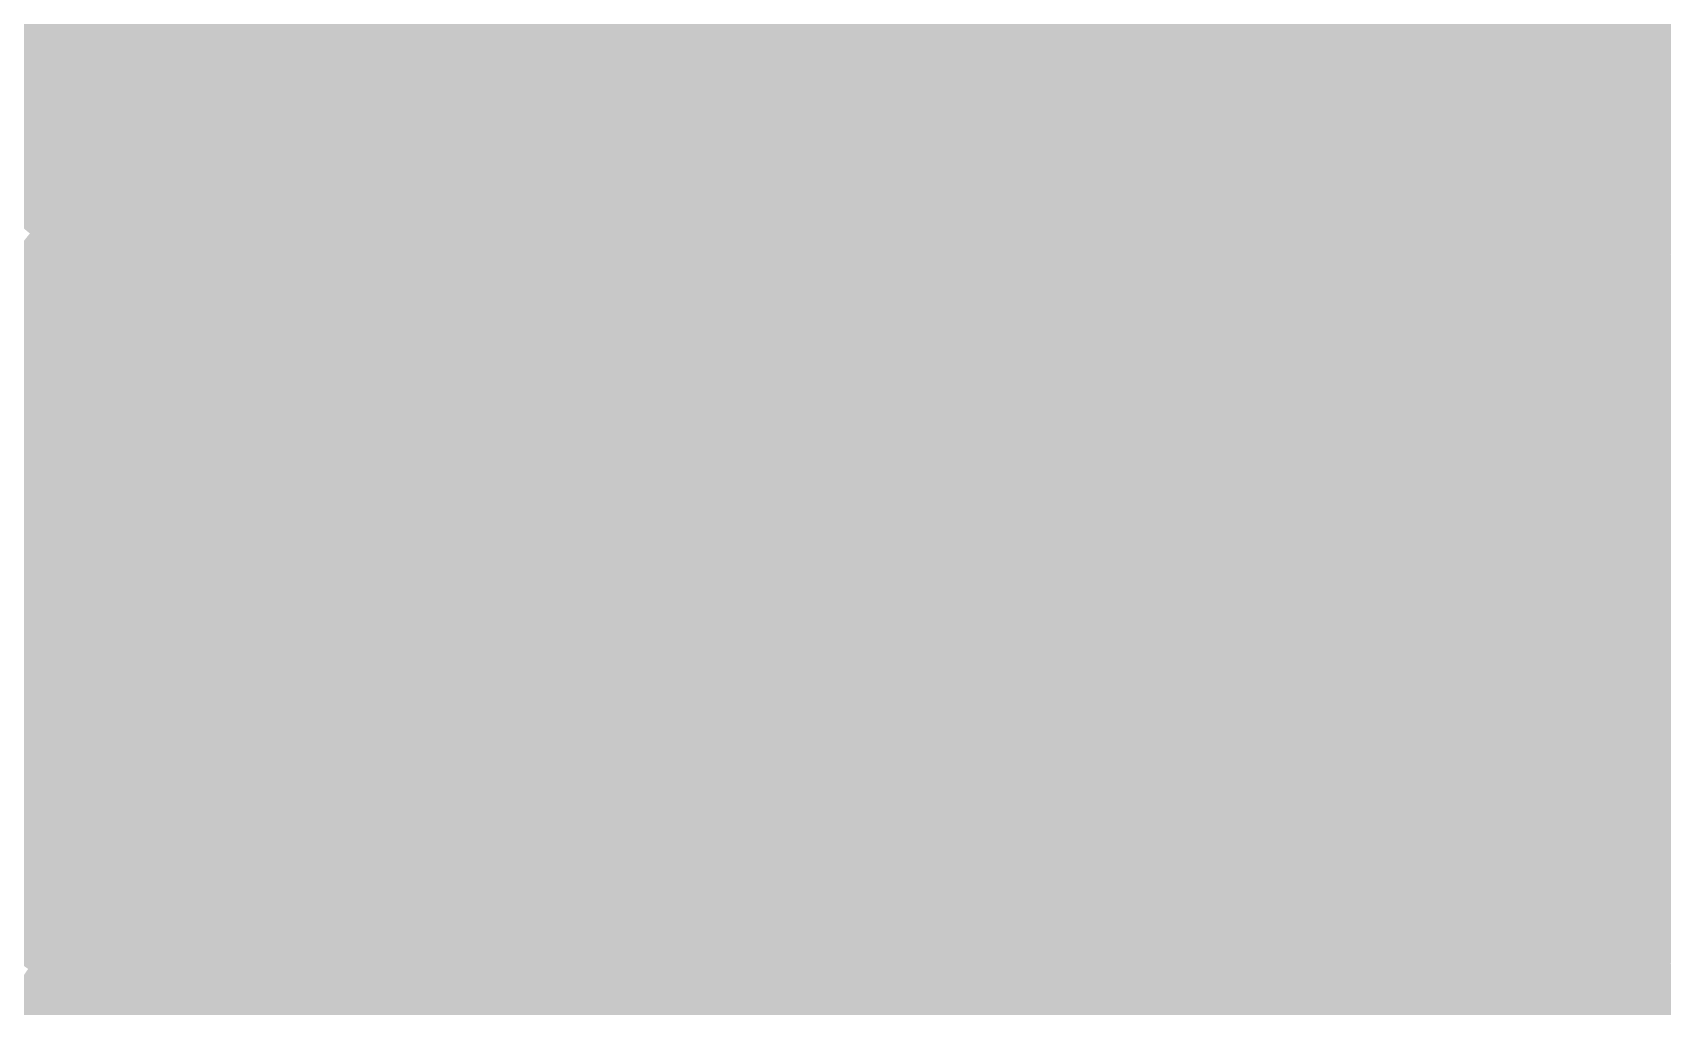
# Model space of a CAD drawing. Header units: inches. Extents: x -266 to 784, y -170 to 213.
# Drawn here: x -99.67 to -74, y 69.66 to 85 of the extents above; entities that cross this region are included whole.
import ezdxf

# ---------------------------------------------------------------- set-up
doc = ezdxf.new("R2010")
doc.units = ezdxf.units.IN
doc.header["$MEASUREMENT"] = 0

msp = doc.modelspace()

# ---------------------------------------------------------------- linework, layer by layer
at = {"color": 115, "true_color": 0x54aa6e}
msp.add_solid([(-98.43715, 84.91247), (-99.194359, 85.565642), (-96.323646, 87.302664), (-97.064597, 87.974223)], dxfattribs=at)
at = {"color": 103, "true_color": 0x5dbb77}
msp.add_solid([(-93.359842, 84.616428), (-94.100793, 85.287987), (-91.255132, 86.882109), (-91.97938, 87.571649)], dxfattribs=at)
at = {"color": 103, "true_color": 0x63c87d}
msp.add_solid([(-89.082391, 84.813487), (-89.806638, 85.503028), (-86.974134, 86.974134), (-87.681241, 87.681241)], dxfattribs=at)
at = {"color": 103, "true_color": 0x6ad483}
msp.add_solid([(-84.852814, 84.852814), (-85.559921, 85.559921), (-82.744865, 86.90965), (-83.434406, 87.633897)], dxfattribs=at)
at = {"color": 115, "true_color": 0x56ae71}
msp.add_solid([(-97.679941, 84.259297), (-98.43715, 84.91247), (-95.582695, 86.631105), (-96.323646, 87.302664)], dxfattribs=at)
at = {"color": 103, "true_color": 0x70e188}
msp.add_solid([(-80.676244, 84.736909), (-81.365784, 85.461156), (-78.572398, 86.691282), (-79.243957, 87.432233)], dxfattribs=at)
at = {"color": 91, "true_color": 0x76ee8d}
msp.add_solid([(-76.557721, 84.468428), (-77.22928, 85.209379), (-74.461704, 86.321809), (-75.114877, 87.079017)], dxfattribs=at)
at = {"color": 103, "true_color": 0x5fbf7a}
msp.add_solid([(-92.618891, 83.944869), (-93.359842, 84.616428), (-90.530885, 86.192568), (-91.255132, 86.882109)], dxfattribs=at)
at = {"color": 103, "true_color": 0x65cc80}
msp.add_solid([(-88.358144, 84.123946), (-89.082391, 84.813487), (-86.267027, 86.267027), (-86.974134, 86.974134)], dxfattribs=at)
at = {"color": 103, "true_color": 0x6cd985}
msp.add_solid([(-84.145707, 84.145707), (-84.852814, 84.852814), (-82.055325, 86.185403), (-82.744865, 86.90965)], dxfattribs=at)
at = {"color": 115, "true_color": 0x59b274}
msp.add_solid([(-96.922732, 83.606124), (-97.679941, 84.259297), (-94.841744, 85.959546), (-95.582695, 86.631105)], dxfattribs=at)
at = {"color": 103, "true_color": 0x72e58a}
msp.add_solid([(-79.986703, 84.012662), (-80.676244, 84.736909), (-77.900839, 85.950331), (-78.572398, 86.691282)], dxfattribs=at)
at = {"color": 103, "true_color": 0x68d082}
msp.add_solid([(-87.633897, 83.434406), (-88.358144, 84.123946), (-85.559921, 85.559921), (-86.267027, 86.267027)], dxfattribs=at)
at = {"color": 91, "true_color": 0x79f28f}
msp.add_solid([(-75.886162, 83.727477), (-76.557721, 84.468428), (-73.808531, 85.5646), (-74.461704, 86.321809)], dxfattribs=at)
at = {"color": 115, "true_color": 0x52a56d}
msp.add_solid([(-101.264369, 83.10552), (-102.03738, 83.739914), (-99.194359, 85.565642), (-99.951568, 86.218815)], dxfattribs=at)
at = {"color": 103, "true_color": 0x61c37d}
msp.add_solid([(-91.87794, 83.27331), (-92.618891, 83.944869), (-89.806638, 85.503028), (-90.530885, 86.192568)], dxfattribs=at)
at = {"color": 103, "true_color": 0x6edd88}
msp.add_solid([(-83.4386, 83.4386), (-84.145707, 84.145707), (-81.365784, 85.461156), (-82.055325, 86.185403)], dxfattribs=at)
at = {"color": 103, "true_color": 0x5bb677}
msp.add_solid([(-96.165524, 82.952951), (-96.922732, 83.606124), (-94.100793, 85.287987), (-94.841744, 85.959546)], dxfattribs=at)
at = {"color": 91, "true_color": 0x74ea8d}
msp.add_solid([(-79.297163, 83.288415), (-79.986703, 84.012662), (-77.22928, 85.209379), (-77.900839, 85.950331)], dxfattribs=at)
at = {"color": 115, "true_color": 0x54aa70}
msp.add_solid([(-100.491359, 82.471127), (-101.264369, 83.10552), (-98.43715, 84.91247), (-99.194359, 85.565642)], dxfattribs=at)
at = {"color": 103, "true_color": 0x63c87f}
msp.add_solid([(-91.136988, 82.601751), (-91.87794, 83.27331), (-89.082391, 84.813487), (-89.806638, 85.503028)], dxfattribs=at)
at = {"color": 103, "true_color": 0x6ad485}
msp.add_solid([(-86.90965, 82.744865), (-87.633897, 83.434406), (-84.852814, 84.852814), (-85.559921, 85.559921)], dxfattribs=at)
at = {"color": 101, "true_color": 0x7bf692}
msp.add_solid([(-75.214603, 82.986526), (-75.886162, 83.727477), (-73.155358, 84.807391), (-73.808531, 85.5646)], dxfattribs=at)
at = {"color": 103, "true_color": 0x5dbb79}
msp.add_solid([(-95.408315, 82.299778), (-96.165524, 82.952951), (-93.359842, 84.616428), (-94.100793, 85.287987)], dxfattribs=at)
at = {"color": 103, "true_color": 0x70e18b}
msp.add_solid([(-82.731493, 82.731493), (-83.4386, 83.4386), (-80.676244, 84.736909), (-81.365784, 85.461156)], dxfattribs=at)
at = {"color": 101, "true_color": 0x76ee90}
msp.add_solid([(-78.607622, 82.564167), (-79.297163, 83.288415), (-76.557721, 84.468428), (-77.22928, 85.209379)], dxfattribs=at)
at = {"color": 115, "true_color": 0x56ae73}
msp.add_solid([(-99.718348, 81.836734), (-100.491359, 82.471127), (-97.679941, 84.259297), (-98.43715, 84.91247)], dxfattribs=at)
at = {"color": 103, "true_color": 0x65cc82}
msp.add_solid([(-90.396037, 81.930192), (-91.136988, 82.601751), (-88.358144, 84.123946), (-89.082391, 84.813487)], dxfattribs=at)
at = {"color": 103, "true_color": 0x6cd988}
msp.add_solid([(-86.185403, 82.055325), (-86.90965, 82.744865), (-84.145707, 84.145707), (-84.852814, 84.852814)], dxfattribs=at)
at = {"color": 113, "true_color": 0x72e58d}
msp.add_solid([(-82.024387, 82.024387), (-82.731493, 82.731493), (-79.986703, 84.012662), (-80.676244, 84.736909)], dxfattribs=at)
at = {"color": 101, "true_color": 0x7dfb94}
msp.add_solid([(-74.543044, 82.245575), (-75.214603, 82.986526), (-72.502186, 84.050182), (-73.155358, 84.807391)], dxfattribs=at)
at = {"color": 103, "true_color": 0x5fbf7c}
msp.add_solid([(-94.651106, 81.646605), (-95.408315, 82.299778), (-92.618891, 83.944869), (-93.359842, 84.616428)], dxfattribs=at)
at = {"color": 115, "true_color": 0x59b276}
msp.add_solid([(-98.945338, 81.20234), (-99.718348, 81.836734), (-96.922732, 83.606124), (-97.679941, 84.259297)], dxfattribs=at)
at = {"color": 101, "true_color": 0x79f292}
msp.add_solid([(-77.918082, 81.83992), (-78.607622, 82.564167), (-75.886162, 83.727477), (-76.557721, 84.468428)], dxfattribs=at)
at = {"color": 103, "true_color": 0x68d085}
msp.add_solid([(-89.655086, 81.258634), (-90.396037, 81.930192), (-87.633897, 83.434406), (-88.358144, 84.123946)], dxfattribs=at)
at = {"color": 103, "true_color": 0x6edd8b}
msp.add_solid([(-85.461156, 81.365784), (-86.185403, 82.055325), (-83.4386, 83.4386), (-84.145707, 84.145707)], dxfattribs=at)
at = {"color": 101, "true_color": 0x74ea90}
msp.add_solid([(-81.31728, 81.31728), (-82.024387, 82.024387), (-79.297163, 83.288415), (-79.986703, 84.012662)], dxfattribs=at)
at = {"color": 101, "true_color": 0x7fff97}
msp.add_solid([(-73.871485, 81.504624), (-74.543044, 82.245575), (-71.849013, 83.292973), (-72.502186, 84.050182)], dxfattribs=at)
at = {"color": 103, "true_color": 0x61c37f}
msp.add_solid([(-93.893897, 80.993433), (-94.651106, 81.646605), (-91.87794, 83.27331), (-92.618891, 83.944869)], dxfattribs=at)
at = {"color": 101, "true_color": 0x7bf695}
msp.add_solid([(-77.228541, 81.115673), (-77.918082, 81.83992), (-75.214603, 82.986526), (-75.886162, 83.727477)], dxfattribs=at)
at = {"color": 103, "true_color": 0x5bb679}
msp.add_solid([(-98.172328, 80.567947), (-98.945338, 81.20234), (-96.165524, 82.952951), (-96.922732, 83.606124)], dxfattribs=at)
at = {"color": 103, "true_color": 0x63c882}
msp.add_solid([(-93.136688, 80.34026), (-93.893897, 80.993433), (-91.136988, 82.601751), (-91.87794, 83.27331)], dxfattribs=at)
at = {"color": 103, "true_color": 0x6ad488}
msp.add_solid([(-88.914135, 80.587075), (-89.655086, 81.258634), (-86.90965, 82.744865), (-87.633897, 83.434406)], dxfattribs=at)
at = {"color": 113, "true_color": 0x70e18d}
msp.add_solid([(-84.736909, 80.676244), (-85.461156, 81.365784), (-82.731493, 82.731493), (-83.4386, 83.4386)], dxfattribs=at)
at = {"color": 101, "true_color": 0x76ee92}
msp.add_solid([(-80.610173, 80.610173), (-81.31728, 81.31728), (-78.607622, 82.564167), (-79.297163, 83.288415)], dxfattribs=at)
at = {"color": 103, "true_color": 0x5dbb7c}
msp.add_solid([(-97.399317, 79.933554), (-98.172328, 80.567947), (-95.408315, 82.299778), (-96.165524, 82.952951)], dxfattribs=at)
at = {"color": 101, "true_color": 0x7dfb97}
msp.add_solid([(-76.539, 80.391426), (-77.228541, 81.115673), (-74.543044, 82.245575), (-75.214603, 82.986526)], dxfattribs=at)
at = {"color": 103, "true_color": 0x6cd98a}
msp.add_solid([(-88.173184, 79.915516), (-88.914135, 80.587075), (-86.185403, 82.055325), (-86.90965, 82.744865)], dxfattribs=at)
at = {"color": 113, "true_color": 0x72e590}
msp.add_solid([(-84.012662, 79.986703), (-84.736909, 80.676244), (-82.024387, 82.024387), (-82.731493, 82.731493)], dxfattribs=at)
at = {"color": 103, "true_color": 0x65cc85}
msp.add_solid([(-92.379479, 79.687087), (-93.136688, 80.34026), (-90.396037, 81.930192), (-91.136988, 82.601751)], dxfattribs=at)
at = {"color": 101, "true_color": 0x79f295}
msp.add_solid([(-79.903066, 79.903066), (-80.610173, 80.610173), (-77.918082, 81.83992), (-78.607622, 82.564167)], dxfattribs=at)
at = {"color": 103, "true_color": 0x5fbf7e}
msp.add_solid([(-96.626307, 79.299161), (-97.399317, 79.933554), (-94.651106, 81.646605), (-95.408315, 82.299778)], dxfattribs=at)
at = {"color": 101, "true_color": 0x7fff9a}
msp.add_solid([(-75.84946, 79.667179), (-76.539, 80.391426), (-73.871485, 81.504624), (-74.543044, 82.245575)], dxfattribs=at)
at = {"color": 103, "true_color": 0x68d087}
msp.add_solid([(-91.62227, 79.033914), (-92.379479, 79.687087), (-89.655086, 81.258634), (-90.396037, 81.930192)], dxfattribs=at)
at = {"color": 113, "true_color": 0x6edd8d}
msp.add_solid([(-87.432233, 79.243957), (-88.173184, 79.915516), (-85.461156, 81.365784), (-86.185403, 82.055325)], dxfattribs=at)
at = {"color": 101, "true_color": 0x74ea93}
msp.add_solid([(-83.288415, 79.297163), (-84.012662, 79.986703), (-81.31728, 81.31728), (-82.024387, 82.024387)], dxfattribs=at)
at = {"color": 115, "true_color": 0x59b278}
msp.add_solid([(-100.908343, 78.749644), (-101.696689, 79.364875), (-98.945338, 81.20234), (-99.718348, 81.836734)], dxfattribs=at)
at = {"color": 103, "true_color": 0x61c381}
msp.add_solid([(-95.853296, 78.664767), (-96.626307, 79.299161), (-93.893897, 80.993433), (-94.651106, 81.646605)], dxfattribs=at)
at = {"color": 101, "true_color": 0x7bf698}
msp.add_solid([(-79.195959, 79.195959), (-79.903066, 79.903066), (-77.228541, 81.115673), (-77.918082, 81.83992)], dxfattribs=at)
at = {"color": 101, "true_color": 0x7afe96}
msp.add_solid([(-75.159919, 78.942932), (-75.84946, 79.667179), (-73.199926, 80.763673), (-73.871485, 81.504624)], dxfattribs=at)
at = {"color": 103, "true_color": 0x5bb67b}
msp.add_solid([(-100.119996, 78.134412), (-100.908343, 78.749644), (-98.172328, 80.567947), (-98.945338, 81.20234)], dxfattribs=at)
at = {"color": 103, "true_color": 0x6ad48a}
msp.add_solid([(-90.865062, 78.380741), (-91.62227, 79.033914), (-88.914135, 80.587075), (-89.655086, 81.258634)], dxfattribs=at)
at = {"color": 113, "true_color": 0x70e190}
msp.add_solid([(-86.691282, 78.572398), (-87.432233, 79.243957), (-84.736909, 80.676244), (-85.461156, 81.365784)], dxfattribs=at)
at = {"color": 101, "true_color": 0x76ee95}
msp.add_solid([(-82.564167, 78.607622), (-83.288415, 79.297163), (-80.610173, 80.610173), (-81.31728, 81.31728)], dxfattribs=at)
at = {"color": 103, "true_color": 0x63c884}
msp.add_solid([(-95.080286, 78.030374), (-95.853296, 78.664767), (-93.136688, 80.34026), (-93.893897, 80.993433)], dxfattribs=at)
at = {"color": 101, "true_color": 0x7dfb9a}
msp.add_solid([(-78.488853, 78.488853), (-79.195959, 79.195959), (-76.539, 80.391426), (-77.228541, 81.115673)], dxfattribs=at)
at = {"color": 113, "true_color": 0x72e593}
msp.add_solid([(-85.950331, 77.900839), (-86.691282, 78.572398), (-84.012662, 79.986703), (-84.736909, 80.676244)], dxfattribs=at)
at = {"color": 101, "true_color": 0x73fe91}
msp.add_solid([(-74.470379, 78.218685), (-75.159919, 78.942932), (-72.528367, 80.022722), (-73.199926, 80.763673)], dxfattribs=at)
at = {"color": 103, "true_color": 0x5dbb7e}
msp.add_solid([(-99.33165, 77.51918), (-100.119996, 78.134412), (-97.399317, 79.933554), (-98.172328, 80.567947)], dxfattribs=at)
at = {"color": 113, "true_color": 0x6cd98d}
msp.add_solid([(-90.107853, 77.727568), (-90.865062, 78.380741), (-88.173184, 79.915516), (-88.914135, 80.587075)], dxfattribs=at)
at = {"color": 101, "true_color": 0x79f298}
msp.add_solid([(-81.83992, 77.918082), (-82.564167, 78.607622), (-79.903066, 79.903066), (-80.610173, 80.610173)], dxfattribs=at)
at = {"color": 101, "true_color": 0x7fff9d}
msp.add_solid([(-77.781746, 77.781746), (-78.488853, 78.488853), (-75.84946, 79.667179), (-76.539, 80.391426)], dxfattribs=at)
at = {"color": 103, "true_color": 0x65cc87}
msp.add_solid([(-94.307275, 77.395981), (-95.080286, 78.030374), (-92.379479, 79.687087), (-93.136688, 80.34026)], dxfattribs=at)
at = {"color": 103, "true_color": 0x5fbf81}
msp.add_solid([(-98.543303, 76.903949), (-99.33165, 77.51918), (-96.626307, 79.299161), (-97.399317, 79.933554)], dxfattribs=at)
at = {"color": 113, "true_color": 0x6edd90}
msp.add_solid([(-89.350644, 77.074395), (-90.107853, 77.727568), (-87.432233, 79.243957), (-88.173184, 79.915516)], dxfattribs=at)
at = {"color": 101, "true_color": 0x74ea95}
msp.add_solid([(-85.209379, 77.22928), (-85.950331, 77.900839), (-83.288415, 79.297163), (-84.012662, 79.986703)], dxfattribs=at)
at = {"color": 101, "true_color": 0x7bf69b}
msp.add_solid([(-81.115673, 77.228541), (-81.83992, 77.918082), (-79.195959, 79.195959), (-79.903066, 79.903066)], dxfattribs=at)
at = {"color": 91, "true_color": 0x6dfe8c}
msp.add_solid([(-73.780838, 77.494438), (-74.470379, 78.218685), (-71.856808, 79.28177), (-72.528367, 80.022722)], dxfattribs=at)
at = {"color": 103, "true_color": 0x68d08a}
msp.add_solid([(-93.534265, 76.761587), (-94.307275, 77.395981), (-91.62227, 79.033914), (-92.379479, 79.687087)], dxfattribs=at)
at = {"color": 101, "true_color": 0x7afe99}
msp.add_solid([(-77.074639, 77.074639), (-77.781746, 77.781746), (-75.159919, 78.942932), (-75.84946, 79.667179)], dxfattribs=at)
at = {"color": 103, "true_color": 0x61c384}
msp.add_solid([(-97.754957, 76.288717), (-98.543303, 76.903949), (-95.853296, 78.664767), (-96.626307, 79.299161)], dxfattribs=at)
at = {"color": 113, "true_color": 0x70e193}
msp.add_solid([(-88.593435, 76.421223), (-89.350644, 77.074395), (-86.691282, 78.572398), (-87.432233, 79.243957)], dxfattribs=at)
at = {"color": 101, "true_color": 0x76ee98}
msp.add_solid([(-84.468428, 76.557721), (-85.209379, 77.22928), (-82.564167, 78.607622), (-83.288415, 79.297163)], dxfattribs=at)
at = {"color": 101, "true_color": 0x7dfb9d}
msp.add_solid([(-80.391426, 76.539), (-81.115673, 77.228541), (-78.488853, 78.488853), (-79.195959, 79.195959)], dxfattribs=at)
at = {"color": 113, "true_color": 0x6ad48d}
msp.add_solid([(-92.761254, 76.127194), (-93.534265, 76.761587), (-90.865062, 78.380741), (-91.62227, 79.033914)], dxfattribs=at)
at = {"color": 101, "true_color": 0x73fe94}
msp.add_solid([(-76.367532, 76.367532), (-77.074639, 77.074639), (-74.470379, 78.218685), (-75.159919, 78.942932)], dxfattribs=at)
at = {"color": 103, "true_color": 0x63c887}
msp.add_solid([(-96.966611, 75.673486), (-97.754957, 76.288717), (-95.080286, 78.030374), (-95.853296, 78.664767)], dxfattribs=at)
at = {"color": 113, "true_color": 0x72e595}
msp.add_solid([(-87.836226, 75.76805), (-88.593435, 76.421223), (-85.950331, 77.900839), (-86.691282, 78.572398)], dxfattribs=at)
at = {"color": 101, "true_color": 0x79f29b}
msp.add_solid([(-83.727477, 75.886162), (-84.468428, 76.557721), (-81.83992, 77.918082), (-82.564167, 78.607622)], dxfattribs=at)
at = {"color": 113, "true_color": 0x6cd98f}
msp.add_solid([(-91.988244, 75.492801), (-92.761254, 76.127194), (-90.107853, 77.727568), (-90.865062, 78.380741)], dxfattribs=at)
at = {"color": 101, "true_color": 0x7fffa0}
msp.add_solid([(-79.667179, 75.84946), (-80.391426, 76.539), (-77.781746, 77.781746), (-78.488853, 78.488853)], dxfattribs=at)
at = {"color": 103, "true_color": 0x5dbb80}
msp.add_solid([(-101.204149, 75.058112), (-102.007356, 75.653812), (-99.33165, 77.51918), (-100.119996, 78.134412)], dxfattribs=at)
at = {"color": 91, "true_color": 0x6dfe8f}
msp.add_solid([(-75.660426, 75.660426), (-76.367532, 76.367532), (-73.780838, 77.494438), (-74.470379, 78.218685)], dxfattribs=at)
at = {"color": 103, "true_color": 0x65cc89}
msp.add_solid([(-96.178264, 75.058254), (-96.966611, 75.673486), (-94.307275, 77.395981), (-95.080286, 78.030374)], dxfattribs=at)
at = {"color": 101, "true_color": 0x74ea98}
msp.add_solid([(-87.079017, 75.114877), (-87.836226, 75.76805), (-85.209379, 77.22928), (-85.950331, 77.900839)], dxfattribs=at)
at = {"color": 101, "true_color": 0x7bf69e}
msp.add_solid([(-82.986526, 75.214603), (-83.727477, 75.886162), (-81.115673, 77.228541), (-81.83992, 77.918082)], dxfattribs=at)
at = {"color": 113, "true_color": 0x6edd92}
msp.add_solid([(-91.215233, 74.858408), (-91.988244, 75.492801), (-89.350644, 77.074395), (-90.107853, 77.727568)], dxfattribs=at)
at = {"color": 101, "true_color": 0x7afe9c}
msp.add_solid([(-78.942932, 75.159919), (-79.667179, 75.84946), (-77.074639, 77.074639), (-77.781746, 77.781746)], dxfattribs=at)
at = {"color": 103, "true_color": 0x5fbf83}
msp.add_solid([(-100.400941, 74.462413), (-101.204149, 75.058112), (-98.543303, 76.903949), (-99.33165, 77.51918)], dxfattribs=at)
at = {"color": 103, "true_color": 0x68d08c}
msp.add_solid([(-95.389918, 74.443022), (-96.178264, 75.058254), (-93.534265, 76.761587), (-94.307275, 77.395981)], dxfattribs=at)
at = {"color": 91, "true_color": 0x66fe8a}
msp.add_solid([(-74.953319, 74.953319), (-75.660426, 75.660426), (-73.091298, 76.770191), (-73.780838, 77.494438)], dxfattribs=at)
at = {"color": 113, "true_color": 0x70e195}
msp.add_solid([(-90.442223, 74.224014), (-91.215233, 74.858408), (-88.593435, 76.421223), (-89.350644, 77.074395)], dxfattribs=at)
at = {"color": 101, "true_color": 0x76ee9b}
msp.add_solid([(-86.321808, 74.461704), (-87.079017, 75.114877), (-84.468428, 76.557721), (-85.209379, 77.22928)], dxfattribs=at)
at = {"color": 101, "true_color": 0x7dfba0}
msp.add_solid([(-82.245575, 74.543044), (-82.986526, 75.214603), (-80.391426, 76.539), (-81.115673, 77.228541)], dxfattribs=at)
at = {"color": 101, "true_color": 0x73fe98}
msp.add_solid([(-78.218685, 74.470379), (-78.942932, 75.159919), (-76.367532, 76.367532), (-77.074639, 77.074639)], dxfattribs=at)
at = {"color": 103, "true_color": 0x61c386}
msp.add_solid([(-99.597734, 73.866714), (-100.400941, 74.462413), (-97.754957, 76.288717), (-98.543303, 76.903949)], dxfattribs=at)
at = {"color": 91, "true_color": 0x60fe86}
msp.add_solid([(-74.246212, 74.246212), (-74.953319, 74.953319), (-72.401757, 76.045944), (-73.091298, 76.770191)], dxfattribs=at)
at = {"color": 113, "true_color": 0x6ad48f}
msp.add_solid([(-94.601571, 73.827791), (-95.389918, 74.443022), (-92.761254, 76.127194), (-93.534265, 76.761587)], dxfattribs=at)
at = {"color": 101, "true_color": 0x79f29e}
msp.add_solid([(-85.5646, 73.808531), (-86.321808, 74.461704), (-83.727477, 75.886162), (-84.468428, 76.557721)], dxfattribs=at)
at = {"color": 101, "true_color": 0x7fffa3}
msp.add_solid([(-81.504624, 73.871485), (-82.245575, 74.543044), (-79.667179, 75.84946), (-80.391426, 76.539)], dxfattribs=at)
at = {"color": 103, "true_color": 0x63c889}
msp.add_solid([(-98.794526, 73.271014), (-99.597734, 73.866714), (-96.966611, 75.673486), (-97.754957, 76.288717)], dxfattribs=at)
at = {"color": 113, "true_color": 0x72e598}
msp.add_solid([(-89.669213, 73.589621), (-90.442223, 74.224014), (-87.836226, 75.76805), (-88.593435, 76.421223)], dxfattribs=at)
at = {"color": 101, "true_color": 0x6dfe93}
msp.add_solid([(-77.494438, 73.780838), (-78.218685, 74.470379), (-75.660426, 75.660426), (-76.367532, 76.367532)], dxfattribs=at)
at = {"color": 113, "true_color": 0x6cd992}
msp.add_solid([(-93.813225, 73.212559), (-94.601571, 73.827791), (-91.988244, 75.492801), (-92.761254, 76.127194)], dxfattribs=at)
at = {"color": 91, "true_color": 0x5afe81}
msp.add_solid([(-73.539105, 73.539105), (-74.246212, 74.246212), (-71.712217, 75.321697), (-72.401757, 76.045944)], dxfattribs=at)
at = {"color": 101, "true_color": 0x74ea9b}
msp.add_solid([(-88.896202, 72.955228), (-89.669213, 73.589621), (-87.079017, 75.114877), (-87.836226, 75.76805)], dxfattribs=at)
at = {"color": 101, "true_color": 0x7bf6a0}
msp.add_solid([(-84.807391, 73.155358), (-85.5646, 73.808531), (-82.986526, 75.214603), (-83.727477, 75.886162)], dxfattribs=at)
at = {"color": 101, "true_color": 0x7afe9f}
msp.add_solid([(-80.763673, 73.199926), (-81.504624, 73.871485), (-78.942932, 75.159919), (-79.667179, 75.84946)], dxfattribs=at)
at = {"color": 103, "true_color": 0x65cc8c}
msp.add_solid([(-97.991319, 72.675315), (-98.794526, 73.271014), (-96.178264, 75.058254), (-96.966611, 75.673486)], dxfattribs=at)
at = {"color": 113, "true_color": 0x6edd95}
msp.add_solid([(-93.024878, 72.597328), (-93.813225, 73.212559), (-91.215233, 74.858408), (-91.988244, 75.492801)], dxfattribs=at)
at = {"color": 91, "true_color": 0x66fe8e}
msp.add_solid([(-76.770191, 73.091298), (-77.494438, 73.780838), (-74.953319, 74.953319), (-75.660426, 75.660426)], dxfattribs=at)
at = {"color": 113, "true_color": 0x68d08f}
msp.add_solid([(-97.188111, 72.079616), (-97.991319, 72.675315), (-95.389918, 74.443022), (-96.178264, 75.058254)], dxfattribs=at)
at = {"color": 101, "true_color": 0x76ee9e}
msp.add_solid([(-88.123192, 72.320834), (-88.896202, 72.955228), (-86.321808, 74.461704), (-87.079017, 75.114877)], dxfattribs=at)
at = {"color": 101, "true_color": 0x7dfba3}
msp.add_solid([(-84.050182, 72.502186), (-84.807391, 73.155358), (-82.245575, 74.543044), (-82.986526, 75.214603)], dxfattribs=at)
at = {"color": 101, "true_color": 0x73fe9b}
msp.add_solid([(-80.022722, 72.528367), (-80.763673, 73.199926), (-78.218685, 74.470379), (-78.942932, 75.159919)], dxfattribs=at)
at = {"color": 113, "true_color": 0x70e198}
msp.add_solid([(-92.236532, 71.982096), (-93.024878, 72.597328), (-90.442223, 74.224014), (-91.215233, 74.858408)], dxfattribs=at)
at = {"color": 91, "true_color": 0x60fe89}
msp.add_solid([(-76.045944, 72.401757), (-76.770191, 73.091298), (-74.246212, 74.246212), (-74.953319, 74.953319)], dxfattribs=at)
at = {"color": 103, "true_color": 0x61c388}
msp.add_solid([(-101.380517, 71.400216), (-102.198102, 71.976024), (-99.597734, 73.866714), (-100.400941, 74.462413)], dxfattribs=at)
at = {"color": 101, "true_color": 0x79f2a0}
msp.add_solid([(-87.350181, 71.686441), (-88.123192, 72.320834), (-85.5646, 73.808531), (-86.321808, 74.461704)], dxfattribs=at)
at = {"color": 101, "true_color": 0x7fffa6}
msp.add_solid([(-83.292973, 71.849013), (-84.050182, 72.502186), (-81.504624, 73.871485), (-82.245575, 74.543044)], dxfattribs=at)
at = {"color": 101, "true_color": 0x6dfe96}
msp.add_solid([(-79.28177, 71.856808), (-80.022722, 72.528367), (-77.494438, 73.780838), (-78.218685, 74.470379)], dxfattribs=at)
at = {"color": 113, "true_color": 0x6ad492}
msp.add_solid([(-96.384904, 71.483917), (-97.188111, 72.079616), (-94.601571, 73.827791), (-95.389918, 74.443022)], dxfattribs=at)
at = {"color": 113, "true_color": 0x72e59b}
msp.add_solid([(-91.448186, 71.366865), (-92.236532, 71.982096), (-89.669213, 73.589621), (-90.442223, 74.224014)], dxfattribs=at)
at = {"color": 91, "true_color": 0x5afe85}
msp.add_solid([(-75.321697, 71.712217), (-76.045944, 72.401757), (-73.539105, 73.539105), (-74.246212, 74.246212)], dxfattribs=at)
at = {"color": 103, "true_color": 0x63c88b}
msp.add_solid([(-100.562932, 70.824408), (-101.380517, 71.400216), (-98.794526, 73.271014), (-99.597734, 73.866714)], dxfattribs=at)
at = {"color": 113, "true_color": 0x6cd995}
msp.add_solid([(-95.581696, 70.888217), (-96.384904, 71.483917), (-93.813225, 73.212559), (-94.601571, 73.827791)], dxfattribs=at)
at = {"color": 101, "true_color": 0x7bf6a3}
msp.add_solid([(-86.577171, 71.052048), (-87.350181, 71.686441), (-84.807391, 73.155358), (-85.5646, 73.808531)], dxfattribs=at)
at = {"color": 101, "true_color": 0x7afea3}
msp.add_solid([(-82.535764, 71.19584), (-83.292973, 71.849013), (-80.763673, 73.199926), (-81.504624, 73.871485)], dxfattribs=at)
at = {"color": 101, "true_color": 0x66fe92}
msp.add_solid([(-78.540819, 71.185249), (-79.28177, 71.856808), (-76.770191, 73.091298), (-77.494438, 73.780838)], dxfattribs=at)
at = {"color": 101, "true_color": 0x74ea9e}
msp.add_solid([(-90.659839, 70.751633), (-91.448186, 71.366865), (-88.896202, 72.955228), (-89.669213, 73.589621)], dxfattribs=at)
at = {"color": 91, "true_color": 0x53fe80}
msp.add_solid([(-74.59745, 71.022676), (-75.321697, 71.712217), (-72.831998, 72.831998), (-73.539105, 73.539105)], dxfattribs=at)
at = {"color": 113, "true_color": 0x65cc8e}
msp.add_solid([(-99.745347, 70.248599), (-100.562932, 70.824408), (-97.991319, 72.675315), (-98.794526, 73.271014)], dxfattribs=at)
at = {"color": 113, "true_color": 0x6edd98}
msp.add_solid([(-94.778489, 70.292518), (-95.581696, 70.888217), (-93.024878, 72.597328), (-93.813225, 73.212559)], dxfattribs=at)
at = {"color": 101, "true_color": 0x73fe9e}
msp.add_solid([(-81.778555, 70.542667), (-82.535764, 71.19584), (-80.022722, 72.528367), (-80.763673, 73.199926)], dxfattribs=at)
at = {"color": 101, "true_color": 0x76eea0}
msp.add_solid([(-89.871493, 70.136401), (-90.659839, 70.751633), (-88.123192, 72.320834), (-88.896202, 72.955228)], dxfattribs=at)
at = {"color": 101, "true_color": 0x7dfba6}
msp.add_solid([(-85.80416, 70.417655), (-86.577171, 71.052048), (-84.050182, 72.502186), (-84.807391, 73.155358)], dxfattribs=at)
at = {"color": 91, "true_color": 0x60fe8d}
msp.add_solid([(-77.799868, 70.51369), (-78.540819, 71.185249), (-76.045944, 72.401757), (-76.770191, 73.091298)], dxfattribs=at)
at = {"color": 113, "true_color": 0x68d091}
msp.add_solid([(-98.927762, 69.672791), (-99.745347, 70.248599), (-97.188111, 72.079616), (-97.991319, 72.675315)], dxfattribs=at)
at = {"color": 91, "true_color": 0x4dfe7b}
msp.add_solid([(-73.873202, 70.333136), (-74.59745, 71.022676), (-72.124892, 72.124892), (-72.831998, 72.831998)], dxfattribs=at)
at = {"color": 113, "true_color": 0x70e19a}
msp.add_solid([(-93.975281, 69.696819), (-94.778489, 70.292518), (-92.236532, 71.982096), (-93.024878, 72.597328)], dxfattribs=at)
at = {"color": 101, "true_color": 0x7fffa9}
msp.add_solid([(-85.03115, 69.783261), (-85.80416, 70.417655), (-83.292973, 71.849013), (-84.050182, 72.502186)], dxfattribs=at)
at = {"color": 101, "true_color": 0x6dfe9a}
msp.add_solid([(-81.021347, 69.889494), (-81.778555, 70.542667), (-79.28177, 71.856808), (-80.022722, 72.528367)], dxfattribs=at)
at = {"color": 101, "true_color": 0x79f2a3}
msp.add_solid([(-89.083146, 69.52117), (-89.871493, 70.136401), (-87.350181, 71.686441), (-88.123192, 72.320834)], dxfattribs=at)
at = {"color": 91, "true_color": 0x5afe88}
msp.add_solid([(-77.058917, 69.842131), (-77.799868, 70.51369), (-75.321697, 71.712217), (-76.045944, 72.401757)], dxfattribs=at)
at = {"color": 113, "true_color": 0x6ad494}
msp.add_solid([(-98.110178, 69.096983), (-98.927762, 69.672791), (-96.384904, 71.483917), (-97.188111, 72.079616)], dxfattribs=at)
at = {"color": 113, "true_color": 0x72e59d}
msp.add_solid([(-93.172074, 69.101119), (-93.975281, 69.696819), (-91.448186, 71.366865), (-92.236532, 71.982096)], dxfattribs=at)
at = {"color": 101, "true_color": 0x7bf6a6}
msp.add_solid([(-88.2948, 68.905938), (-89.083146, 69.52117), (-86.577171, 71.052048), (-87.350181, 71.686441)], dxfattribs=at)
at = {"color": 101, "true_color": 0x7afea6}
msp.add_solid([(-84.258139, 69.148868), (-85.03115, 69.783261), (-82.535764, 71.19584), (-83.292973, 71.849013)], dxfattribs=at)
at = {"color": 101, "true_color": 0x66fe95}
msp.add_solid([(-80.264138, 69.236321), (-81.021347, 69.889494), (-78.540819, 71.185249), (-79.28177, 71.856808)], dxfattribs=at)
at = {"color": 91, "true_color": 0x53fe84}
msp.add_solid([(-76.317966, 69.170572), (-77.058917, 69.842131), (-74.59745, 71.022676), (-75.321697, 71.712217)], dxfattribs=at)
at = {"color": 113, "true_color": 0x6cd997}
msp.add_solid([(-97.292593, 68.521175), (-98.110178, 69.096983), (-95.581696, 70.888217), (-96.384904, 71.483917)], dxfattribs=at)
at = {"color": 101, "true_color": 0x74eaa0}
msp.add_solid([(-92.368866, 68.50542), (-93.172074, 69.101119), (-90.659839, 70.751633), (-91.448186, 71.366865)], dxfattribs=at)
at = {"color": 101, "true_color": 0x73fea1}
msp.add_solid([(-83.485129, 68.514475), (-84.258139, 69.148868), (-81.778555, 70.542667), (-82.535764, 71.19584)], dxfattribs=at)
at = {"color": 101, "true_color": 0x60fe91}
msp.add_solid([(-79.506929, 68.583149), (-80.264138, 69.236321), (-77.799868, 70.51369), (-78.540819, 71.185249)], dxfattribs=at)
at = {"color": 113, "true_color": 0x6edd9a}
msp.add_solid([(-96.475008, 67.945367), (-97.292593, 68.521175), (-94.778489, 70.292518), (-95.581696, 70.888217)], dxfattribs=at)
at = {"color": 101, "true_color": 0x7dfba9}
msp.add_solid([(-87.506453, 68.290707), (-88.2948, 68.905938), (-85.80416, 70.417655), (-86.577171, 71.052048)], dxfattribs=at)
at = {"color": 91, "true_color": 0x4dfe7f}
msp.add_solid([(-75.577015, 68.499013), (-76.317966, 69.170572), (-73.873202, 70.333136), (-74.59745, 71.022676)], dxfattribs=at)
at = {"color": 101, "true_color": 0x76eea3}
msp.add_solid([(-91.565659, 67.909721), (-92.368866, 68.50542), (-89.871493, 70.136401), (-90.659839, 70.751633)], dxfattribs=at)
at = {"color": 101, "true_color": 0x7fffac}
msp.add_solid([(-86.718107, 67.675475), (-87.506453, 68.290707), (-85.03115, 69.783261), (-85.80416, 70.417655)], dxfattribs=at)
at = {"color": 101, "true_color": 0x6dfe9d}
msp.add_solid([(-82.712119, 67.880081), (-83.485129, 68.514475), (-81.021347, 69.889494), (-81.778555, 70.542667)], dxfattribs=at)
at = {"color": 91, "true_color": 0x5afe8c}
msp.add_solid([(-78.74972, 67.929976), (-79.506929, 68.583149), (-77.058917, 69.842131), (-77.799868, 70.51369)], dxfattribs=at)
at = {"color": 113, "true_color": 0x68d094}
msp.add_solid([(-100.607823, 67.223998), (-101.439293, 67.779568), (-98.927762, 69.672791), (-99.745347, 70.248599)], dxfattribs=at)
at = {"color": 113, "true_color": 0x70e19d}
msp.add_solid([(-95.657423, 67.369558), (-96.475008, 67.945367), (-93.975281, 69.696819), (-94.778489, 70.292518)], dxfattribs=at)
at = {"color": 101, "true_color": 0x79f2a6}
msp.add_solid([(-90.762451, 67.314021), (-91.565659, 67.909721), (-89.083146, 69.52117), (-89.871493, 70.136401)], dxfattribs=at)
at = {"color": 91, "true_color": 0x46fe7b}
msp.add_solid([(-74.836064, 67.827454), (-75.577015, 68.499013), (-73.148955, 69.643595), (-73.873202, 70.333136)], dxfattribs=at)
at = {"color": 101, "true_color": 0x66fe99}
msp.add_solid([(-81.939108, 67.245688), (-82.712119, 67.880081), (-80.264138, 69.236321), (-81.021347, 69.889494)], dxfattribs=at)
at = {"color": 91, "true_color": 0x53fe88}
msp.add_solid([(-77.992511, 67.276803), (-78.74972, 67.929976), (-76.317966, 69.170572), (-77.058917, 69.842131)], dxfattribs=at)
at = {"color": 113, "true_color": 0x6ad497}
msp.add_solid([(-99.776353, 66.668428), (-100.607823, 67.223998), (-98.110178, 69.096983), (-98.927762, 69.672791)], dxfattribs=at)
at = {"color": 113, "true_color": 0x72e5a0}
msp.add_solid([(-94.839838, 66.79375), (-95.657423, 67.369558), (-93.172074, 69.101119), (-93.975281, 69.696819)], dxfattribs=at)
at = {"color": 101, "true_color": 0x7afea9}
msp.add_solid([(-85.929761, 67.060243), (-86.718107, 67.675475), (-84.258139, 69.148868), (-85.03115, 69.783261)], dxfattribs=at)

doc.saveas('drawing.dxf')
